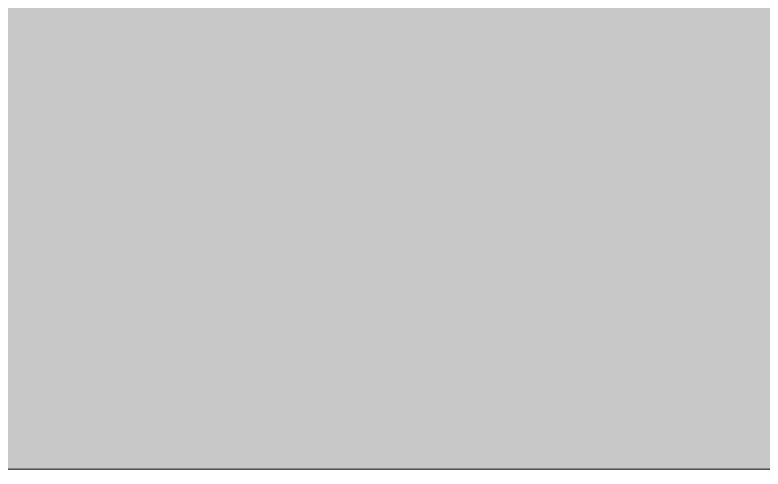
# Model space of a CAD drawing. Header units: millimetres. Extents: x -1113 to 415037, y -3642 to 28069.
# Drawn here: x 98786.041 to 98790.987, y 11273.938 to 11276.942 of the extents above; entities that cross this region are included whole.
import ezdxf

# ---------------------------------------------------------------- set-up
doc = ezdxf.new("R2010")
doc.units = ezdxf.units.MM
doc.layers.add('0) Стена 3.93м', color=3, linetype='Continuous', lineweight=60)
doc.layers.add('A-DETL-GENF', color=7, linetype='Continuous', lineweight=9)
doc.layers.add('A-DOOR-1', color=7, linetype='Continuous', lineweight=5, true_color=0xc0c0c0)
doc.layers.add('A-DOOR-4', color=7, linetype='Continuous', lineweight=5, true_color=0xd7dbdf)
doc.layers.add('A-FLOR-PATT-1', color=7, linetype='Continuous', lineweight=9, true_color=0xeef6ff, transparency=0.5)

# ---------------------------------------------------------------- blocks, each defined once
blk = doc.blocks.new('Дверь_Витражная_остекление_ - ВВ-7 остекление-32349468-Объем проектирования 1 этажа')
at = {"layer": 'A-DETL-GENF'}
for p, q in [((-860, -880), (-860, -177.1758)), ((-860, -177.1758), (-860, -880))]:
    blk.add_line(p, q, dxfattribs=at)
at = {"layer": 'A-DOOR-4'}
blk.add_line((-860, -880), (-860, -177.1758), dxfattribs=at)
blk = doc.blocks.new('1floor')
at = {"layer": 'A-FLOR-PATT-1'}
blk.add_hatch(color=256, dxfattribs=at).paths.add_polyline_path([(99419.5793, 11410), (99419.5793, 11455), (98720, 11455), (98720, 11410), (98732.27, 11410)])
at = {"layer": 'A-DOOR-1', "rotation": 89.99999999999993}
blk.add_blockref('Дверь_Витражная_остекление_ - ВВ-7 остекление-32349468-Объем проектирования 1 этажа', (98539.5793, 12270), dxfattribs=at)

msp = doc.modelspace()

# ---------------------------------------------------------------- block references
at = {"layer": '0) Стена 3.93м'}
msp.add_blockref('1floor', (64.7018, -136.0622), dxfattribs=at)

doc.saveas('drawing.dxf')
